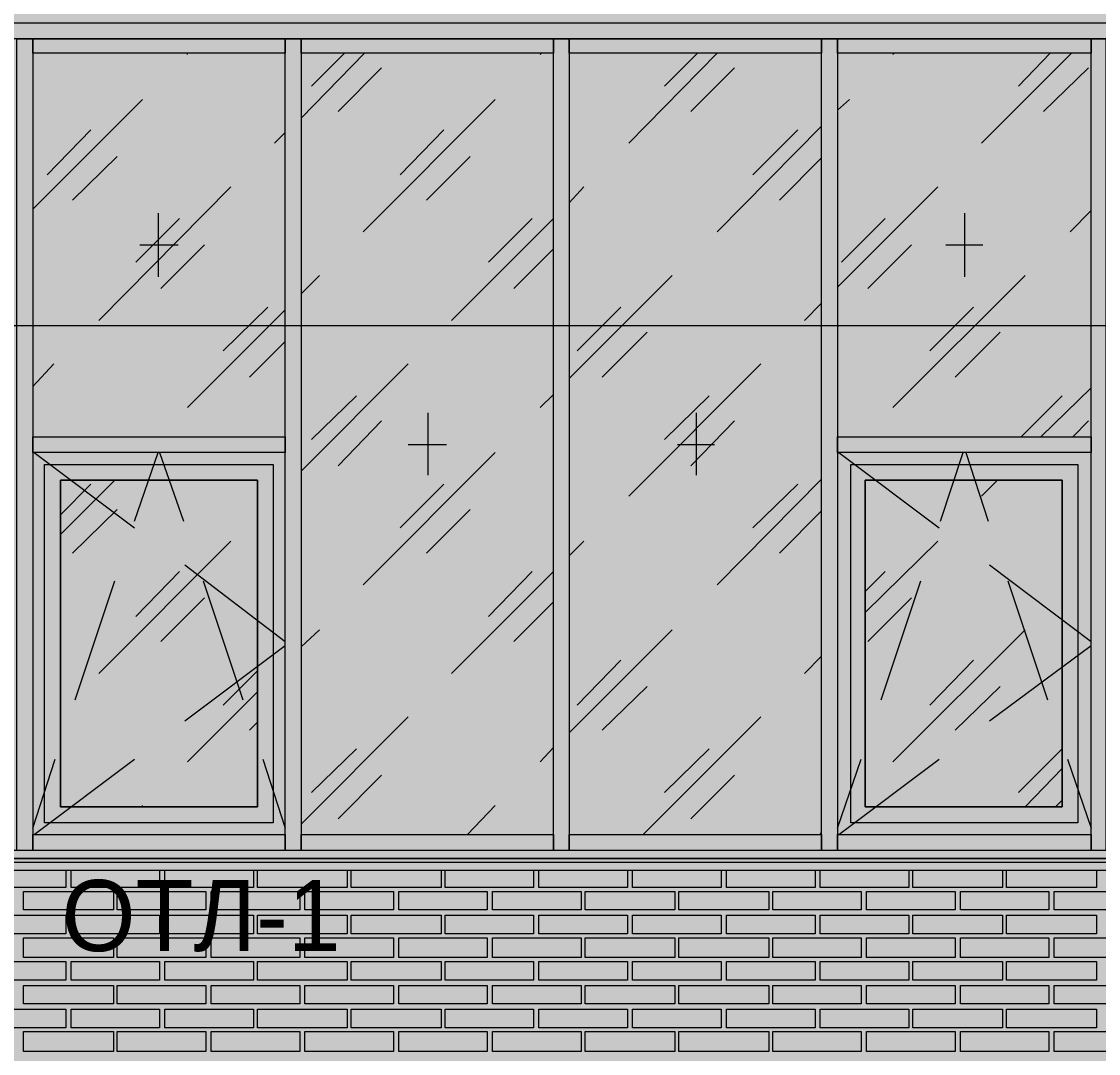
# Model space of a CAD drawing. Header units: millimetres. Extents: x -28928 to 100580, y -22867 to 36490.
# Drawn here: x -728 to 2720, y 24689 to 27991 of the extents above; entities that cross this region are included whole.
import ezdxf

# ---------------------------------------------------------------- set-up
doc = ezdxf.new("R2010")
doc.units = ezdxf.units.MM
doc.layers.add('PDF _Геометрия', color=7, linetype='Continuous', true_color=0x8f8e8d)
doc.layers.add('PDF _Сплошная заливка', color=7, linetype='Continuous', true_color=0xffffff)
doc.layers.add('PDF _Текст', color=7, linetype='Continuous')

msp = doc.modelspace()

# ---------------------------------------------------------------- hatches: boundary and pattern name
at = {"layer": 'PDF _Сплошная заливка', "true_color": 0xdcd6cf, "transparency": 33554559}
msp.add_hatch(color=254, dxfattribs=at).paths.add_polyline_path([(-18676.6, 16343.4), (-18676.6, 19592.6), (-17276.3, 19592.6), (-17276.3, 16343.4), (19112.6, 16343.4), (19112.6, 30089.1), (-21853.9, 30089.1), (-21853.9, 16343.4), (-21375.9, 16343.4), (-21375.9, 19592.6), (-19277.4, 19592.6), (-19277.4, 16343.4)])

# ---------------------------------------------------------------- linework, layer by layer
at = {"layer": 'PDF _Геометрия', "color": 7, "lineweight": 9}
for points in [[(-4186.3, 27986.4), (-2388.2, 27986.4), (1110.7, 27986.4), (3611.1, 27986.4), (3611.1, 25287.2), (3611.1, 25363.4), (3611.1, 26636.8), (3611.1, 27910.3), (3611.1, 27986.4), (3560.3, 27986.4), (3560.3, 27910.3), (3560.3, 26636.8), (3560.3, 25338), (3509.5, 25338), (3509.5, 26636.8), (3509.5, 27935.7), (3560.3, 27935.7), (3560.3, 26636.8), (3560.3, 25363.4), (3560.3, 25299.9)], [(-196.6, 27884.9), (-196.6, 27889.1)], [(167.2, 27681.8), (370.3, 27889.1)], [(201.1, 27783.4), (306.8, 27889.1)], [(933, 27884.9), (937.2, 27889.1)], [(1216.4, 27601.4), (1499.9, 27889.1)], [(1330.7, 27783.4), (1436.4, 27889.1)], [(2062.6, 27884.9), (2066.8, 27889.1)], [(2346.1, 27601.4), (2633.7, 27889.1)], [(2464.5, 27783.4), (2566.1, 27889.1)], [(285.7, 27703), (425.3, 27842.6)], [(1415.3, 27703), (1554.9, 27842.6)], [(2544.9, 27703), (2688.7, 27842.6)], [(-691.6, 27389.9), (-340.5, 27741)], [(366.1, 27318), (789.1, 27741)], [(1884.9, 27707.2), (1923, 27741)], [(1499.9, 27318), (1834.1, 27656.4)], [(-645.1, 27499.9), (-505.5, 27643.7)], [(82.6, 27601.4), (116.4, 27635.3)], [(484.5, 27499.9), (624.1, 27643.7)], [(1614.1, 27499.9), (1758, 27643.7)], [(-564.7, 27419.5), (-420.9, 27559.1)], [(569.1, 27419.5), (708.7, 27559.1)], [(1698.7, 27419.5), (1834.1, 27554.9)], [(-480.1, 27034.5), (-57, 27461.8)], [(1026.1, 27411), (1072.6, 27461.8)], [(1884.9, 27140.3), (2206.4, 27461.8)], [(2629.5, 27318), (2697.2, 27385.7)], [(-361.6, 27220.7), (-222, 27360.3)], [(-289.7, 27377.2), (-289.7, 27174.1)], [(649.5, 27034.5), (975.3, 27360.3)], [(768, 27220.7), (907.6, 27360.3)], [(1897.6, 27220.7), (2037.2, 27360.3)], [(2291.1, 27377.2), (2291.1, 27174.1)], [(-348.9, 27275.7), (-226.3, 27275.7)], [(-281.3, 27136), (-141.6, 27275.7)], [(1982.2, 27136), (2121.8, 27275.7)], [(2231.8, 27275.7), (2350.3, 27275.7)], [(848.4, 27136), (975.3, 27263)], [(167.2, 27119.1), (226.4, 27178.4)], [(1026.1, 26848.4), (1356.1, 27178.4)], [(2062.6, 26755.3), (2485.7, 27178.4)], [(-196.6, 26755.3), (116.4, 27068.4)], [(-82.4, 26937.2), (61.4, 27076.8)], [(1051.4, 26937.2), (1191.1, 27076.8)], [(1779.1, 27034.5), (1834.1, 27089.5)], [(2181.1, 26937.2), (2320.7, 27076.8)], [(-4169.3, 27017.6), (3729.5, 27017.6)], [(2.2, 26852.6), (116.4, 26966.8)], [(1131.8, 26852.6), (1275.7, 26996.4)], [(2261.4, 26852.6), (2405.3, 26996.4)], [(-691.6, 26823), (-623.9, 26894.9)], [(167.2, 26552.2), (509.9, 26894.9)], [(1216.4, 26471.8), (1639.5, 26894.9)], [(201.1, 26653.7), (344.9, 26793.4)], [(933, 26755.3), (975.3, 26797.6)], [(1330.7, 26653.7), (1474.5, 26793.4)], [(2473, 26662.2), (2604.1, 26793.4)], [(2536.4, 26662.2), (2697.2, 26818.7)], [(573.4, 26738.4), (573.4, 26539.5)], [(1432.2, 26738.4), (1432.2, 26539.5)], [(285.7, 26569.1), (425.3, 26713)], [(1415.3, 26569.1), (1554.9, 26713)], [(2638, 26662.2), (2688.7, 26713)], [(509.9, 26636.8), (632.6, 26636.8)], [(1373, 26636.8), (1491.4, 26636.8)], [(-687.4, 26611.4), (-365.9, 26370.3)], [(-365.9, 26391.4), (-289.7, 26611.4)], [(-285.5, 26611.4), (-209.3, 26391.4)], [(366.1, 26188.4), (789.1, 26611.4)], [(1889.1, 26611.4), (2210.7, 26370.3)], [(2214.9, 26391.4), (2286.8, 26611.4)], [(2295.3, 26611.4), (2367.2, 26391.4)], [(-602.8, 26349.1), (-429.3, 26522.6)], [(1499.9, 26188.4), (1834.1, 26526.8)], [(2346.1, 26471.8), (2396.8, 26522.6)], [(-602.8, 26412.6), (-505.5, 26509.9)], [(484.5, 26370.3), (624.1, 26509.9)], [(1614.1, 26370.3), (1758, 26509.9)], [(-564.7, 26289.9), (-420.9, 26429.5)], [(569.1, 26289.9), (708.7, 26429.5)], [(1698.7, 26289.9), (1834.1, 26425.3)], [(-480.1, 25904.9), (-57, 26328)], [(1026.1, 26281.4), (1072.6, 26328)], [(1973.7, 26099.5), (2206.4, 26328)], [(-205.1, 26251.8), (116.4, 26006.4)], [(2371.4, 26251.8), (2697.2, 26006.4)], [(-361.6, 26086.8), (-222, 26230.7)], [(649.5, 25904.9), (975.3, 26230.7)], [(768, 26086.8), (907.6, 26230.7)], [(1973.7, 26167.2), (2037.2, 26230.7)], [(-556.3, 25820.3), (-429.3, 26201)], [(-145.9, 26201), (-18.9, 25820.3)], [(2024.5, 25820.3), (2151.4, 26201)], [(2430.7, 26201), (2557.6, 25820.3)], [(-281.3, 26006.4), (-141.6, 26146)], [(1982.2, 26006.4), (2121.8, 26146)], [(848.4, 26006.4), (975.3, 26133.4)], [(167.2, 25989.5), (226.4, 26044.5)], [(1026.1, 25714.5), (1356.1, 26044.5)], [(2062.6, 25621.4), (2485.7, 26044.5)], [(-205.1, 25752.6), (116.4, 25993.7)], [(2371.4, 25752.6), (2697.2, 25993.7)], [(1051.4, 25803.4), (1191.1, 25947.2)], [(1779.1, 25904.9), (1834.1, 25959.9)], [(2181.1, 25803.4), (2320.7, 25947.2)], [(-82.4, 25803.4), (27.6, 25913.4)], [(1131.8, 25723), (1275.7, 25862.6)], [(2261.4, 25723), (2405.3, 25862.6)], [(-196.6, 25621.4), (27.6, 25845.7)], [(167.2, 25422.6), (509.9, 25765.3)], [(1263, 25388.7), (1639.5, 25765.3)], [(2.2, 25723), (27.6, 25748.4)], [(201.1, 25524.1), (344.9, 25663.7)], [(933, 25621.4), (975.3, 25668)], [(1330.7, 25524.1), (1474.5, 25663.7)], [(2464.5, 25524.1), (2604.1, 25663.7)], [(-691.6, 25409.9), (-619.7, 25629.9)], [(-687.4, 25388.7), (-365.9, 25629.9)], [(44.5, 25629.9), (116.4, 25409.9)], [(1884.9, 25409.9), (1961.1, 25629.9)], [(1889.1, 25388.7), (2210.7, 25629.9)], [(2621.1, 25629.9), (2697.2, 25409.9)], [(2485.7, 25477.6), (2604.1, 25600.3)], [(285.7, 25439.5), (425.3, 25579.1)], [(1415.3, 25439.5), (1554.9, 25579.1)], [(-340.5, 25477.6), (-340.5, 25481.8)], [(700.3, 25388.7), (789.1, 25481.8)], [(2583, 25477.6), (2604.1, 25498.7)], [(1829.9, 25388.7), (1834.1, 25397.2)], [(3560.3, 25338), (-4135.5, 25338)], [(3560.3, 25312.6), (-4135.5, 25312.6), (3560.3, 25312.6)], [(3560.3, 25312.6), (-4135.5, 25312.6)], [(3611.1, 25304.1), (3611.1, 25299.9), (-4186.3, 25299.9), (-4186.3, 25304.1)], [(3611.1, 25299.9), (3611.1, 25274.5), (-4186.3, 25274.5), (-4186.3, 25299.9)]]:
    msp.add_lwpolyline(points, dxfattribs=at)
for points in [[(-4135.5, 27986.4), (-4110.1, 27986.4), (-3297.8, 27986.4), (-2434.7, 27986.4), (-1575.9, 27986.4), (-717, 27986.4), (141.8, 27986.4), (1000.7, 27986.4), (1859.5, 27986.4), (2718.4, 27986.4), (3534.9, 27986.4), (3560.3, 27986.4), (3560.3, 27935.7), (3534.9, 27935.7), (2718.4, 27935.7), (1859.5, 27935.7), (1000.7, 27935.7), (141.8, 27935.7), (-717, 27935.7), (-1575.9, 27935.7), (-2434.7, 27935.7), (-3297.8, 27935.7), (-4110.1, 27935.7), (-4135.5, 27935.7)], [(-742.4, 26636.8), (-742.4, 27935.7), (-691.6, 27935.7), (-691.6, 26636.8), (-691.6, 25338), (-742.4, 25338)], [(116.4, 27889.1), (-691.6, 27889.1), (-691.6, 27935.7), (116.4, 27935.7)], [(116.4, 26636.8), (116.4, 27935.7), (167.2, 27935.7), (167.2, 26636.8), (167.2, 25338), (116.4, 25338)], [(975.3, 27889.1), (167.2, 27889.1), (167.2, 27935.7), (975.3, 27935.7)], [(975.3, 26636.8), (975.3, 27935.7), (1026.1, 27935.7), (1026.1, 26636.8), (1026.1, 25338), (975.3, 25338)], [(1834.1, 27889.1), (1026.1, 27889.1), (1026.1, 27935.7), (1834.1, 27935.7)], [(1834.1, 26636.8), (1834.1, 27935.7), (1884.9, 27935.7), (1884.9, 26636.8), (1884.9, 25338), (1834.1, 25338)], [(2697.2, 27889.1), (1884.9, 27889.1), (1884.9, 27935.7), (2697.2, 27935.7)], [(2697.2, 26636.8), (2697.2, 27935.7), (2743.7, 27935.7), (2743.7, 26636.8), (2743.7, 25338), (2697.2, 25338)], [(116.4, 26611.4), (-691.6, 26611.4), (-691.6, 26662.2), (116.4, 26662.2)], [(2697.2, 26611.4), (1884.9, 26611.4), (1884.9, 26662.2), (2697.2, 26662.2)], [(-653.6, 26573.4), (78.4, 26573.4), (78.4, 25426.8), (-653.6, 25426.8)], [(78.4, 26573.4), (78.4, 25426.8), (-653.6, 25426.8), (-653.6, 26573.4)], [(1927.2, 26573.4), (2654.9, 26573.4), (2654.9, 25426.8), (1927.2, 25426.8)], [(2654.9, 26573.4), (2654.9, 25426.8), (1927.2, 25426.8), (1927.2, 26573.4)], [(27.6, 26522.6), (-602.8, 26522.6), (-602.8, 25477.6), (27.6, 25477.6)], [(-602.8, 25477.6), (-602.8, 26522.6), (27.6, 26522.6), (27.6, 25477.6)], [(2604.1, 26522.6), (1973.7, 26522.6), (1973.7, 25477.6), (2604.1, 25477.6)], [(1973.7, 25477.6), (1973.7, 26522.6), (2604.1, 26522.6), (2604.1, 25477.6)], [(116.4, 25338), (-691.6, 25338), (-691.6, 25388.7), (116.4, 25388.7)], [(975.3, 25338), (167.2, 25338), (167.2, 25388.7), (975.3, 25388.7)], [(1834.1, 25338), (1026.1, 25338), (1026.1, 25388.7), (1834.1, 25388.7)], [(2697.2, 25338), (1884.9, 25338), (1884.9, 25388.7), (2697.2, 25388.7)]]:
    msp.add_lwpolyline(points, close=True, dxfattribs=at)
at = {"layer": 'PDF _Геометрия', "lineweight": 9}
for points in [[(-585.9, 25274.5), (-585.9, 25219.5), (-869.3, 25219.5), (-869.3, 25274.5)], [(-285.5, 25274.5), (-285.5, 25219.5), (-568.9, 25219.5), (-568.9, 25274.5)], [(14.9, 25274.5), (14.9, 25219.5), (-268.6, 25219.5), (-268.6, 25274.5)], [(315.3, 25274.5), (315.3, 25219.5), (27.6, 25219.5), (27.6, 25274.5)], [(615.7, 25274.5), (615.7, 25219.5), (328, 25219.5), (328, 25274.5)], [(911.8, 25274.5), (911.8, 25219.5), (628.4, 25219.5), (628.4, 25274.5)], [(1212.2, 25274.5), (1212.2, 25219.5), (928.7, 25219.5), (928.7, 25274.5)], [(1512.6, 25274.5), (1512.6, 25219.5), (1229.1, 25219.5), (1229.1, 25274.5)], [(1813, 25274.5), (1813, 25219.5), (1529.5, 25219.5), (1529.5, 25274.5)], [(2113.4, 25274.5), (2113.4, 25219.5), (1829.9, 25219.5), (1829.9, 25274.5)], [(2413.7, 25274.5), (2413.7, 25219.5), (2126.1, 25219.5), (2126.1, 25274.5)], [(2714.1, 25274.5), (2714.1, 25219.5), (2426.4, 25219.5), (2426.4, 25274.5)]]:
    msp.add_lwpolyline(points, dxfattribs=at)
for points in [[(-433.6, 25147.6), (-577.4, 25147.6), (-721.3, 25147.6), (-721.3, 25206.8), (-577.4, 25206.8), (-433.6, 25206.8)], [(-137.4, 25147.6), (-277, 25147.6), (-420.9, 25147.6), (-420.9, 25206.8), (-277, 25206.8), (-137.4, 25206.8)], [(163, 25147.6), (23.4, 25147.6), (-120.5, 25147.6), (-120.5, 25206.8), (23.4, 25206.8), (163, 25206.8)], [(463.4, 25147.6), (323.7, 25147.6), (179.9, 25147.6), (179.9, 25206.8), (323.7, 25206.8), (463.4, 25206.8)], [(763.7, 25147.6), (619.9, 25147.6), (480.3, 25147.6), (480.3, 25206.8), (619.9, 25206.8), (763.7, 25206.8)], [(1064.1, 25147.6), (920.3, 25147.6), (780.7, 25147.6), (780.7, 25206.8), (920.3, 25206.8), (1064.1, 25206.8)], [(1364.5, 25147.6), (1220.7, 25147.6), (1076.8, 25147.6), (1076.8, 25206.8), (1220.7, 25206.8), (1364.5, 25206.8)], [(1664.9, 25147.6), (1521.1, 25147.6), (1377.2, 25147.6), (1377.2, 25206.8), (1521.1, 25206.8), (1664.9, 25206.8)], [(1961.1, 25147.6), (1821.4, 25147.6), (1677.6, 25147.6), (1677.6, 25206.8), (1821.4, 25206.8), (1961.1, 25206.8)], [(2261.4, 25147.6), (2121.8, 25147.6), (1978, 25147.6), (1978, 25206.8), (2121.8, 25206.8), (2261.4, 25206.8)], [(2561.8, 25147.6), (2422.2, 25147.6), (2278.4, 25147.6), (2278.4, 25206.8), (2422.2, 25206.8), (2561.8, 25206.8)], [(2862.2, 25147.6), (2718.4, 25147.6), (2578.7, 25147.6), (2578.7, 25206.8), (2718.4, 25206.8), (2862.2, 25206.8)], [(-585.9, 25130.7), (-585.9, 25071.4), (-869.3, 25071.4), (-869.3, 25130.7)], [(-285.5, 25130.7), (-285.5, 25071.4), (-568.9, 25071.4), (-568.9, 25130.7)], [(14.9, 25130.7), (14.9, 25071.4), (-268.6, 25071.4), (-268.6, 25130.7)], [(315.3, 25130.7), (315.3, 25071.4), (27.6, 25071.4), (27.6, 25130.7)], [(615.7, 25130.7), (615.7, 25071.4), (328, 25071.4), (328, 25130.7)], [(911.8, 25130.7), (911.8, 25071.4), (628.4, 25071.4), (628.4, 25130.7)], [(1212.2, 25130.7), (1212.2, 25071.4), (928.7, 25071.4), (928.7, 25130.7)], [(1512.6, 25130.7), (1512.6, 25071.4), (1229.1, 25071.4), (1229.1, 25130.7)], [(1813, 25130.7), (1813, 25071.4), (1529.5, 25071.4), (1529.5, 25130.7)], [(2113.4, 25130.7), (2113.4, 25071.4), (1829.9, 25071.4), (1829.9, 25130.7)], [(2413.7, 25130.7), (2413.7, 25071.4), (2126.1, 25071.4), (2126.1, 25130.7)], [(2714.1, 25130.7), (2714.1, 25071.4), (2426.4, 25071.4), (2426.4, 25130.7)], [(-433.6, 24995.3), (-577.4, 24995.3), (-721.3, 24995.3), (-721.3, 25058.7), (-577.4, 25058.7), (-433.6, 25058.7)], [(-137.4, 24995.3), (-277, 24995.3), (-420.9, 24995.3), (-420.9, 25058.7), (-277, 25058.7), (-137.4, 25058.7)], [(163, 24995.3), (23.4, 24995.3), (-120.5, 24995.3), (-120.5, 25058.7), (23.4, 25058.7), (163, 25058.7)], [(463.4, 24995.3), (323.7, 24995.3), (179.9, 24995.3), (179.9, 25058.7), (323.7, 25058.7), (463.4, 25058.7)], [(763.7, 24995.3), (619.9, 24995.3), (480.3, 24995.3), (480.3, 25058.7), (619.9, 25058.7), (763.7, 25058.7)], [(1064.1, 24995.3), (920.3, 24995.3), (780.7, 24995.3), (780.7, 25058.7), (920.3, 25058.7), (1064.1, 25058.7)], [(1364.5, 24995.3), (1220.7, 24995.3), (1076.8, 24995.3), (1076.8, 25058.7), (1220.7, 25058.7), (1364.5, 25058.7)], [(1664.9, 24995.3), (1521.1, 24995.3), (1377.2, 24995.3), (1377.2, 25058.7), (1521.1, 25058.7), (1664.9, 25058.7)], [(1961.1, 24995.3), (1821.4, 24995.3), (1677.6, 24995.3), (1677.6, 25058.7), (1821.4, 25058.7), (1961.1, 25058.7)], [(2261.4, 24995.3), (2121.8, 24995.3), (1978, 24995.3), (1978, 25058.7), (2121.8, 25058.7), (2261.4, 25058.7)], [(2561.8, 24995.3), (2422.2, 24995.3), (2278.4, 24995.3), (2278.4, 25058.7), (2422.2, 25058.7), (2561.8, 25058.7)], [(2862.2, 24995.3), (2718.4, 24995.3), (2578.7, 24995.3), (2578.7, 25058.7), (2718.4, 25058.7), (2862.2, 25058.7)], [(-585.9, 24982.6), (-585.9, 24923.4), (-869.3, 24923.4), (-869.3, 24982.6)], [(-285.5, 24982.6), (-285.5, 24923.4), (-568.9, 24923.4), (-568.9, 24982.6)], [(14.9, 24982.6), (14.9, 24923.4), (-268.6, 24923.4), (-268.6, 24982.6)], [(315.3, 24982.6), (315.3, 24923.4), (27.6, 24923.4), (27.6, 24982.6)], [(615.7, 24982.6), (615.7, 24923.4), (328, 24923.4), (328, 24982.6)], [(911.8, 24982.6), (911.8, 24923.4), (628.4, 24923.4), (628.4, 24982.6)], [(1212.2, 24982.6), (1212.2, 24923.4), (928.7, 24923.4), (928.7, 24982.6)], [(1512.6, 24982.6), (1512.6, 24923.4), (1229.1, 24923.4), (1229.1, 24982.6)], [(1813, 24982.6), (1813, 24923.4), (1529.5, 24923.4), (1529.5, 24982.6)], [(2113.4, 24982.6), (2113.4, 24923.4), (1829.9, 24923.4), (1829.9, 24982.6)], [(2413.7, 24982.6), (2413.7, 24923.4), (2126.1, 24923.4), (2126.1, 24982.6)], [(2714.1, 24982.6), (2714.1, 24923.4), (2426.4, 24923.4), (2426.4, 24982.6)], [(-433.6, 24847.2), (-577.4, 24847.2), (-721.3, 24847.2), (-721.3, 24906.4), (-577.4, 24906.4), (-433.6, 24906.4)], [(-137.4, 24847.2), (-277, 24847.2), (-420.9, 24847.2), (-420.9, 24906.4), (-277, 24906.4), (-137.4, 24906.4)], [(163, 24847.2), (23.4, 24847.2), (-120.5, 24847.2), (-120.5, 24906.4), (23.4, 24906.4), (163, 24906.4)], [(463.4, 24847.2), (323.7, 24847.2), (179.9, 24847.2), (179.9, 24906.4), (323.7, 24906.4), (463.4, 24906.4)], [(763.7, 24847.2), (619.9, 24847.2), (480.3, 24847.2), (480.3, 24906.4), (619.9, 24906.4), (763.7, 24906.4)], [(1064.1, 24847.2), (920.3, 24847.2), (780.7, 24847.2), (780.7, 24906.4), (920.3, 24906.4), (1064.1, 24906.4)], [(1364.5, 24847.2), (1220.7, 24847.2), (1076.8, 24847.2), (1076.8, 24906.4), (1220.7, 24906.4), (1364.5, 24906.4)], [(1664.9, 24847.2), (1521.1, 24847.2), (1377.2, 24847.2), (1377.2, 24906.4), (1521.1, 24906.4), (1664.9, 24906.4)], [(1961.1, 24847.2), (1821.4, 24847.2), (1677.6, 24847.2), (1677.6, 24906.4), (1821.4, 24906.4), (1961.1, 24906.4)], [(2261.4, 24847.2), (2121.8, 24847.2), (1978, 24847.2), (1978, 24906.4), (2121.8, 24906.4), (2261.4, 24906.4)], [(2561.8, 24847.2), (2422.2, 24847.2), (2278.4, 24847.2), (2278.4, 24906.4), (2422.2, 24906.4), (2561.8, 24906.4)], [(2862.2, 24847.2), (2718.4, 24847.2), (2578.7, 24847.2), (2578.7, 24906.4), (2718.4, 24906.4), (2862.2, 24906.4)], [(-585.9, 24830.3), (-585.9, 24771), (-869.3, 24771), (-869.3, 24830.3)], [(-285.5, 24830.3), (-285.5, 24771), (-568.9, 24771), (-568.9, 24830.3)], [(14.9, 24830.3), (14.9, 24771), (-268.6, 24771), (-268.6, 24830.3)], [(315.3, 24830.3), (315.3, 24771), (27.6, 24771), (27.6, 24830.3)], [(615.7, 24830.3), (615.7, 24771), (328, 24771), (328, 24830.3)], [(911.8, 24830.3), (911.8, 24771), (628.4, 24771), (628.4, 24830.3)], [(1212.2, 24830.3), (1212.2, 24771), (928.7, 24771), (928.7, 24830.3)], [(1512.6, 24830.3), (1512.6, 24771), (1229.1, 24771), (1229.1, 24830.3)], [(1813, 24830.3), (1813, 24771), (1529.5, 24771), (1529.5, 24830.3)], [(2113.4, 24830.3), (2113.4, 24771), (1829.9, 24771), (1829.9, 24830.3)], [(2413.7, 24830.3), (2413.7, 24771), (2126.1, 24771), (2126.1, 24830.3)], [(2714.1, 24830.3), (2714.1, 24771), (2426.4, 24771), (2426.4, 24830.3)], [(-433.6, 24694.9), (-577.4, 24694.9), (-721.3, 24694.9), (-721.3, 24758.4), (-577.4, 24758.4), (-433.6, 24758.4)], [(-137.4, 24694.9), (-277, 24694.9), (-420.9, 24694.9), (-420.9, 24758.4), (-277, 24758.4), (-137.4, 24758.4)], [(163, 24694.9), (23.4, 24694.9), (-120.5, 24694.9), (-120.5, 24758.4), (23.4, 24758.4), (163, 24758.4)], [(463.4, 24694.9), (323.7, 24694.9), (179.9, 24694.9), (179.9, 24758.4), (323.7, 24758.4), (463.4, 24758.4)], [(763.7, 24694.9), (619.9, 24694.9), (480.3, 24694.9), (480.3, 24758.4), (619.9, 24758.4), (763.7, 24758.4)], [(1064.1, 24694.9), (920.3, 24694.9), (780.7, 24694.9), (780.7, 24758.4), (920.3, 24758.4), (1064.1, 24758.4)], [(1364.5, 24694.9), (1220.7, 24694.9), (1076.8, 24694.9), (1076.8, 24758.4), (1220.7, 24758.4), (1364.5, 24758.4)], [(1664.9, 24694.9), (1521.1, 24694.9), (1377.2, 24694.9), (1377.2, 24758.4), (1521.1, 24758.4), (1664.9, 24758.4)], [(1961.1, 24694.9), (1821.4, 24694.9), (1677.6, 24694.9), (1677.6, 24758.4), (1821.4, 24758.4), (1961.1, 24758.4)], [(2261.4, 24694.9), (2121.8, 24694.9), (1978, 24694.9), (1978, 24758.4), (2121.8, 24758.4), (2261.4, 24758.4)], [(2561.8, 24694.9), (2422.2, 24694.9), (2278.4, 24694.9), (2278.4, 24758.4), (2422.2, 24758.4), (2561.8, 24758.4)], [(2862.2, 24694.9), (2718.4, 24694.9), (2578.7, 24694.9), (2578.7, 24758.4), (2718.4, 24758.4), (2862.2, 24758.4)]]:
    msp.add_lwpolyline(points, close=True, dxfattribs=at)
at = {"layer": 'PDF _Сплошная заливка', "lineweight": 9, "transparency": 33554559}
for points in [[(-691.6, 27889.1), (-691.6, 26662.2), (116.4, 27889.1), (116.4, 26662.2)], [(167.2, 27889.1), (167.2, 25388.7), (975.3, 27889.1), (975.3, 25388.7)], [(1026.1, 27889.1), (1026.1, 25388.7), (1834.1, 27889.1), (1834.1, 25388.7)], [(1884.9, 27889.1), (1884.9, 26662.2), (2697.2, 27889.1), (2697.2, 26662.2)], [(-602.8, 26522.6), (-602.8, 25477.6), (27.6, 26522.6), (27.6, 25477.6)], [(1973.7, 26522.6), (1973.7, 25477.6), (2604.1, 26522.6), (2604.1, 25477.6)]]:
    msp.add_solid(points, dxfattribs=at)

# ---------------------------------------------------------------- texts
at = {"layer": 'PDF _Текст', "insert": (-599.4, 25128.2), "char_height": 227.71, "attachment_point": 4, "style": ''}
msp.add_mtext('ОТЛ-1', dxfattribs=at)

doc.saveas('drawing.dxf')
